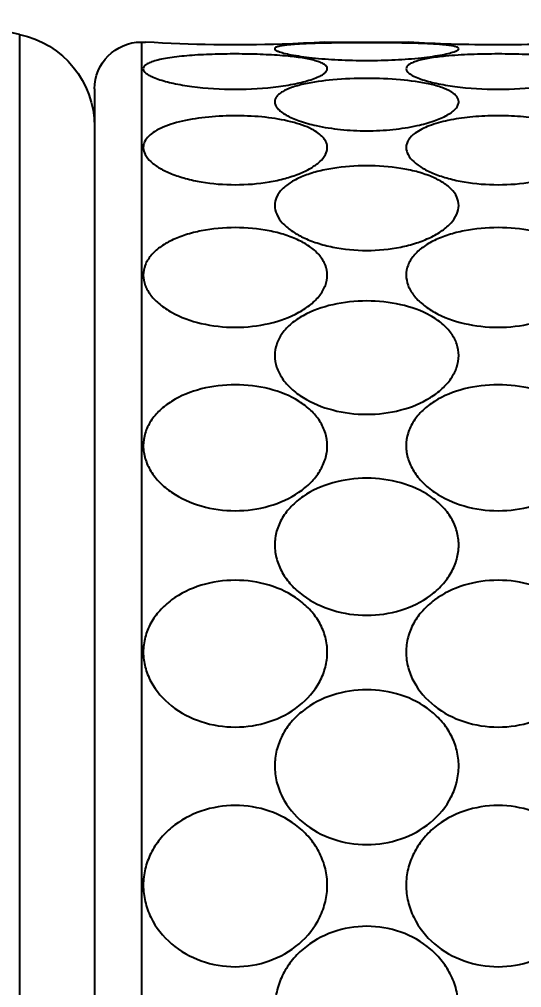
# Model space of a CAD drawing. Header units: inches. Extents: x 50354 to 53215, y -7830 to -6529.
# Drawn here: x 50583.8552 to 50584.0658, y -6789.2466 to -6788.8405 of the extents above; entities that cross this region are included whole.
import ezdxf

# ---------------------------------------------------------------- set-up
doc = ezdxf.new("R2010")
doc.units = ezdxf.units.IN
doc.header["$MEASUREMENT"] = 0
doc.header["$PDMODE"] = 2
doc.layers.add('FUNITURE', color=7, linetype='Continuous', lineweight=15, true_color=0x7d7673)
doc.layers.add('XR_ID 1F_FUR$0$A-SANI-FIX', color=134, linetype='Continuous')
doc.styles.get("Standard").update_dxf_attribs({"font": 'ARLRDBD.TTF', "height": 3})
doc.dimstyles.get("Standard").update_dxf_attribs({"dimtxt": 3, "dimasz": 4, "dimexe": 0, "dimexo": 0, "dimgap": 0, "dimtad": 0, "dimdec": 1, "dimzin": 3, "dimdsep": 46, "dimlunit": 4, "dimtxsty": 'Standard', "dimblk": 'OBLIQUE', "dimcen": 0, "dimclrd": 69, "dimclre": 251, "dimclrt": 7, "dimadec": 0, "dimazin": 0, "dimtfac": 0.65, "dimtdec": 1, "dimtofl": 0, "dimtmove": 0, "dimatfit": 3, "dimldrblk": 'OPEN30', "dimfxl": 1, "dimfrac": 1, "dimtolj": 1, "dimtzin": 0, "dimlwd": 15, "dimlwe": 5, "dimarcsym": 1})

# ---------------------------------------------------------------- blocks, each defined once
blk = doc.blocks.new('XR_ID 1F_FUR$0$XR_1F FURN$0$A$C698E198A')
at = {"linetype": 'Continuous'}
for p, q in [((-13.081, -11.58), (13.081, -11.58)), ((-12.5, -12.38), (12.5, -12.38)), ((-13, -12.88), (-13, -12.9)), ((-13, -12.88), (13, -12.88)), ((-13, -12.9), (-12.998, -12.925)), ((-12.998, -14.835), (-13, -14.86)), ((-13, -14.86), (-13, -15.7)), ((-13, -15.7), (-12.998, -15.725))]:
    blk.add_line(p, q, dxfattribs=at)
for centre, radius, start, end in [((-17, -12.38), 4, 11.537, 90), ((-12.101, -11.38), 1, 191.537, 270), ((-12.5, -12.88), 0.5, 90, 180), ((-28.295, -13.88), 15.326, 358.1391, 3.573), ((-28.314, -13.879), 15.345, 356.4273, 358.1365), ((-28.325, -16.682), 15.357, 1.8698, 3.572), ((-28.273, -16.68), 15.304, 358.1361, 1.8696)]:
    blk.add_arc(centre, radius, start, end, dxfattribs=at)
for points, knots in [([(-12.849, -14.442), (-12.857, -14.364), (-12.867, -14.202), (-12.874, -13.953), (-12.872, -13.7), (-12.864, -13.494), (-12.852, -13.338), (-12.84, -13.233), (-12.827, -13.14), (-12.81, -13.059), (-12.791, -12.993), (-12.773, -12.949), (-12.756, -12.923), (-12.74, -12.907), (-12.725, -12.9), (-12.716, -12.9)], [0, 0, 0, 0, 0.147952, 0.308423, 0.471665, 0.628076, 0.700647, 0.76776, 0.828146, 0.880582, 0.924017, 0.957779, 0.971091, 0.982247, 1, 1, 1, 1]), ([(-12.716, -12.9), (-12.706, -12.9), (-12.683, -12.911), (-12.656, -12.944), (-12.628, -12.994), (-12.613, -13.035), (-12.605, -13.057)], [0, 0, 0, 0, 0.147642, 0.355049, 0.63916, 1, 1, 1, 1]), ([(-12.06, -14.715), (-12.078, -14.684), (-12.109, -14.616), (-12.159, -14.457), (-12.2, -14.228), (-12.219, -13.935), (-12.21, -13.638), (-12.178, -13.399), (-12.136, -13.227), (-12.098, -13.117), (-12.053, -13.026), (-12.001, -12.957), (-11.942, -12.911), (-11.897, -12.9), (-11.876, -12.9)], [0, 0, 0, 0, 0.053816, 0.115068, 0.254941, 0.408618, 0.564431, 0.710749, 0.776751, 0.836141, 0.887858, 0.931468, 0.967851, 1, 1, 1, 1]), ([(-11.876, -12.9), (-11.85, -12.9), (-11.792, -12.918), (-11.718, -12.983), (-11.65, -13.08), (-11.591, -13.206), (-11.543, -13.354), (-11.494, -13.58), (-11.471, -13.88), (-11.494, -14.18), (-11.543, -14.406), (-11.591, -14.554), (-11.65, -14.68), (-11.718, -14.777), (-11.792, -14.842), (-11.85, -14.86), (-11.876, -14.86)], [0, 0, 0, 0, 0.034965, 0.077478, 0.129946, 0.191999, 0.262052, 0.338123, 0.499998, 0.661873, 0.737945, 0.808, 0.870054, 0.922523, 0.965035, 1, 1, 1, 1]), ([(-10.517, -14.86), (-10.553, -14.86), (-10.629, -14.845), (-10.731, -14.781), (-10.819, -14.682), (-10.893, -14.556), (-10.95, -14.406), (-11.007, -14.181), (-11.033, -13.88), (-11.007, -13.579), (-10.95, -13.354), (-10.893, -13.204), (-10.819, -13.078), (-10.731, -12.979), (-10.629, -12.915), (-10.553, -12.9), (-10.517, -12.9)], [0, 0, 0, 0, 0.045372, 0.093928, 0.148271, 0.20922, 0.276239, 0.348114, 0.500002, 0.65189, 0.723764, 0.790783, 0.851731, 0.906073, 0.954628, 1, 1, 1, 1]), ([(-10.517, -12.9), (-10.48, -12.9), (-10.402, -12.916), (-10.295, -12.979), (-10.199, -13.077), (-10.084, -13.252), (-9.987, -13.523), (-9.948, -13.879), (-9.987, -14.236), (-10.083, -14.508), (-10.198, -14.683), (-10.295, -14.781), (-10.402, -14.844), (-10.48, -14.86), (-10.517, -14.86)], [0, 0, 0, 0, 0.045325, 0.094979, 0.15068, 0.212543, 0.350671, 0.499755, 0.648875, 0.787118, 0.849076, 0.904873, 0.954631, 1, 1, 1, 1]), ([(-8.699, -14.86), (-8.744, -14.86), (-8.838, -14.846), (-8.967, -14.783), (-9.082, -14.685), (-9.213, -14.512), (-9.321, -14.238), (-9.363, -13.88), (-9.321, -13.522), (-9.213, -13.248), (-9.082, -13.075), (-8.967, -12.977), (-8.838, -12.914), (-8.744, -12.9), (-8.699, -12.9)], [0, 0, 0, 0, 0.053016, 0.107462, 0.164933, 0.226177, 0.358763, 0.499998, 0.641234, 0.773822, 0.835067, 0.892538, 0.946984, 1, 1, 1, 1]), ([(-8.699, -12.9), (-8.652, -12.9), (-8.557, -12.915), (-8.423, -12.977), (-8.302, -13.074), (-8.16, -13.247), (-8.039, -13.519), (-7.991, -13.88), (-8.039, -14.241), (-8.16, -14.513), (-8.302, -14.686), (-8.423, -14.783), (-8.557, -14.845), (-8.652, -14.86), (-8.699, -14.86)], [0, 0, 0, 0, 0.05273, 0.107892, 0.166442, 0.228535, 0.360979, 0.499998, 0.639018, 0.771464, 0.833558, 0.892108, 0.947271, 1, 1, 1, 1]), ([(-6.5, -14.86), (-6.553, -14.86), (-6.661, -14.846), (-6.812, -14.785), (-6.947, -14.687), (-7.101, -14.516), (-7.232, -14.243), (-7.283, -13.88), (-7.232, -13.517), (-7.101, -13.244), (-6.947, -13.073), (-6.812, -12.975), (-6.661, -12.914), (-6.553, -12.9), (-6.5, -12.9)], [0, 0, 0, 0, 0.05807, 0.116648, 0.176553, 0.238282, 0.366741, 0.499998, 0.633256, 0.761717, 0.823447, 0.883352, 0.94193, 1, 1, 1, 1]), ([(-6.5, -12.9), (-6.446, -12.9), (-6.338, -12.914), (-6.129, -12.997), (-5.906, -13.193), (-5.74, -13.515), (-5.683, -13.88), (-5.74, -14.245), (-5.906, -14.567), (-6.129, -14.763), (-6.338, -14.846), (-6.446, -14.86), (-6.5, -14.86)], [0, 0, 0, 0, 0.057826, 0.116908, 0.239465, 0.368128, 0.499999, 0.631869, 0.760534, 0.883092, 0.942174, 1, 1, 1, 1]), ([(-4.017, -14.86), (-4.076, -14.86), (-4.193, -14.846), (-4.36, -14.785), (-4.509, -14.688), (-4.68, -14.519), (-4.827, -14.247), (-4.886, -13.88), (-4.827, -13.513), (-4.68, -13.241), (-4.509, -13.072), (-4.36, -12.975), (-4.193, -12.914), (-4.076, -12.9), (-4.017, -12.9)], [0, 0, 0, 0, 0.06109, 0.122284, 0.183848, 0.246049, 0.372017, 0.500002, 0.627987, 0.753954, 0.816155, 0.877717, 0.93891, 1, 1, 1, 1]), ([(-4.017, -12.9), (-3.959, -12.9), (-3.84, -12.914), (-3.615, -12.995), (-3.373, -13.188), (-3.191, -13.512), (-3.128, -13.88), (-3.191, -14.248), (-3.373, -14.572), (-3.615, -14.765), (-3.84, -14.846), (-3.959, -14.86), (-4.017, -14.86)], [0, 0, 0, 0, 0.060936, 0.122432, 0.246563, 0.37277, 0.500002, 0.627234, 0.753441, 0.87757, 0.939065, 1, 1, 1, 1]), ([(-12.605, -13.057), (-12.587, -13.11), (-12.556, -13.23), (-12.51, -13.504), (-12.489, -13.88), (-12.51, -14.256), (-12.556, -14.53), (-12.587, -14.65), (-12.605, -14.703)], [0, 0, 0, 0, 0.100368, 0.222072, 0.499986, 0.777907, 0.899621, 1, 1, 1, 1]), ([(-12.968, -14.429), (-12.966, -14.411), (-12.962, -14.379), (-12.954, -14.342), (-12.947, -14.32), (-12.941, -14.308), (-12.934, -14.3), (-12.929, -14.3)], [0, 0, 0, 0, 0.401909, 0.701539, 0.811757, 0.896092, 1, 1, 1, 1]), ([(-12.929, -14.3), (-12.923, -14.3), (-12.911, -14.313), (-12.905, -14.327), (-12.901, -14.336)], [0, 0, 0, 0, 0.347255, 1, 1, 1, 1]), ([(-12.901, -14.336), (-12.894, -14.355), (-12.88, -14.401), (-12.863, -14.482), (-12.846, -14.584), (-12.826, -14.75), (-12.808, -14.984), (-12.801, -15.28), (-12.808, -15.576), (-12.826, -15.81), (-12.846, -15.976), (-12.863, -16.078), (-12.88, -16.159), (-12.894, -16.205), (-12.901, -16.224)], [0, 0, 0, 0, 0.031746, 0.075753, 0.130448, 0.194012, 0.34024, 0.500003, 0.659766, 0.805992, 0.869554, 0.924248, 0.968254, 1, 1, 1, 1]), ([(-12.55, -14.606), (-12.541, -14.563), (-12.52, -14.486), (-12.483, -14.399), (-12.448, -14.347), (-12.422, -14.321), (-12.394, -14.304), (-12.373, -14.3), (-12.364, -14.3)], [0, 0, 0, 0, 0.349245, 0.630114, 0.743606, 0.840326, 0.923707, 1, 1, 1, 1]), ([(-12.364, -14.3), (-12.352, -14.3), (-12.325, -14.307), (-12.288, -14.332), (-12.253, -14.371), (-12.205, -14.447), (-12.153, -14.571), (-12.123, -14.681), (-12.11, -14.742)], [0, 0, 0, 0, 0.068375, 0.148578, 0.246055, 0.362615, 0.650483, 1, 1, 1, 1]), ([(-11.258, -16.26), (-11.289, -16.26), (-11.355, -16.244), (-11.441, -16.179), (-11.514, -16.081), (-11.575, -15.954), (-11.623, -15.806), (-11.67, -15.58), (-11.691, -15.28), (-11.67, -14.98), (-11.623, -14.754), (-11.575, -14.606), (-11.514, -14.479), (-11.441, -14.381), (-11.355, -14.316), (-11.289, -14.3), (-11.258, -14.3)], [0, 0, 0, 0, 0.040443, 0.085413, 0.13809, 0.199102, 0.267542, 0.341798, 0.500002, 0.658205, 0.73246, 0.800899, 0.86191, 0.914587, 0.959557, 1, 1, 1, 1]), ([(-11.258, -14.3), (-11.227, -14.3), (-11.158, -14.317), (-11.067, -14.381), (-10.984, -14.479), (-10.913, -14.605), (-10.855, -14.754), (-10.797, -14.979), (-10.768, -15.28), (-10.797, -15.581), (-10.855, -15.806), (-10.913, -15.955), (-10.984, -16.081), (-11.067, -16.179), (-11.158, -16.243), (-11.227, -16.26), (-11.258, -16.26)], [0, 0, 0, 0, 0.040538, 0.086791, 0.140875, 0.202752, 0.271258, 0.3448, 0.500002, 0.655203, 0.728744, 0.797249, 0.859124, 0.913209, 0.959461, 1, 1, 1, 1]), ([(-9.661, -16.26), (-9.702, -16.26), (-9.787, -16.245), (-9.903, -16.182), (-10.005, -16.084), (-10.123, -15.909), (-10.217, -15.636), (-10.254, -15.28), (-10.217, -14.924), (-10.123, -14.651), (-10.005, -14.476), (-9.903, -14.378), (-9.787, -14.315), (-9.702, -14.3), (-9.661, -14.3)], [0, 0, 0, 0, 0.049573, 0.101307, 0.157294, 0.218355, 0.353731, 0.500001, 0.646272, 0.781646, 0.842706, 0.898693, 0.950427, 1, 1, 1, 1]), ([(-9.661, -14.3), (-9.619, -14.3), (-9.532, -14.315), (-9.411, -14.378), (-9.301, -14.476), (-9.172, -14.649), (-9.063, -14.921), (-9.019, -15.28), (-9.063, -15.639), (-9.172, -15.911), (-9.301, -16.084), (-9.411, -16.182), (-9.532, -16.245), (-9.619, -16.26), (-9.661, -16.26)], [0, 0, 0, 0, 0.049365, 0.101995, 0.159209, 0.221173, 0.356257, 0.500001, 0.643746, 0.778828, 0.840791, 0.898004, 0.950635, 1, 1, 1, 1]), ([(-7.641, -16.26), (-7.691, -16.26), (-7.792, -16.246), (-7.933, -16.184), (-8.059, -16.086), (-8.202, -15.914), (-8.322, -15.641), (-8.369, -15.28), (-8.322, -14.919), (-8.202, -14.646), (-8.059, -14.474), (-7.933, -14.376), (-7.792, -14.314), (-7.691, -14.3), (-7.641, -14.3)], [0, 0, 0, 0, 0.055824, 0.112542, 0.171326, 0.232805, 0.363103, 0.500001, 0.6369, 0.767196, 0.828674, 0.887458, 0.944176, 1, 1, 1, 1]), ([(-7.641, -14.3), (-7.591, -14.3), (-7.489, -14.315), (-7.344, -14.376), (-7.212, -14.473), (-7.059, -14.645), (-6.928, -14.917), (-6.875, -15.28), (-6.928, -15.643), (-7.059, -15.915), (-7.212, -16.087), (-7.344, -16.184), (-7.489, -16.245), (-7.591, -16.26), (-7.641, -16.26)], [0, 0, 0, 0, 0.055502, 0.11278, 0.172484, 0.234728, 0.364992, 0.500001, 0.63501, 0.765272, 0.827515, 0.887219, 0.944497, 1, 1, 1, 1]), ([(-5.288, -16.26), (-5.344, -16.26), (-5.457, -16.246), (-5.616, -16.185), (-5.76, -16.088), (-5.923, -15.918), (-6.063, -15.645), (-6.118, -15.28), (-6.063, -14.915), (-5.923, -14.642), (-5.76, -14.472), (-5.616, -14.375), (-5.457, -14.314), (-5.344, -14.3), (-5.288, -14.3)], [0, 0, 0, 0, 0.059816, 0.11987, 0.180701, 0.242673, 0.369706, 0.500001, 0.630296, 0.757328, 0.819299, 0.880129, 0.940184, 1, 1, 1, 1]), ([(-5.288, -14.3), (-5.231, -14.3), (-5.117, -14.314), (-4.899, -14.396), (-4.665, -14.59), (-4.49, -14.913), (-4.43, -15.28), (-4.49, -15.647), (-4.665, -15.97), (-4.899, -16.164), (-5.117, -16.246), (-5.231, -16.26), (-5.288, -16.26)], [0, 0, 0, 0, 0.059605, 0.120053, 0.243502, 0.370771, 0.500001, 0.629231, 0.756498, 0.879946, 0.940395, 1, 1, 1, 1]), ([(-2.703, -16.26), (-2.763, -16.26), (-2.884, -16.246), (-3.055, -16.185), (-3.21, -16.089), (-3.385, -15.92), (-3.538, -15.648), (-3.6, -15.28), (-3.538, -14.912), (-3.385, -14.64), (-3.21, -14.471), (-3.055, -14.375), (-2.884, -14.314), (-2.763, -14.3), (-2.703, -14.3)], [0, 0, 0, 0, 0.061998, 0.123968, 0.186064, 0.248436, 0.373682, 0.500001, 0.62632, 0.751564, 0.813936, 0.876031, 0.938002, 1, 1, 1, 1]), ([(-12.987, -14.781), (-12.985, -14.715), (-12.981, -14.598), (-12.974, -14.481), (-12.968, -14.429)], [0, 0, 0, 0, 0.560169, 1, 1, 1, 1]), ([(-12.716, -14.86), (-12.724, -14.86), (-12.742, -14.853), (-12.763, -14.828), (-12.782, -14.792), (-12.799, -14.742), (-12.814, -14.681), (-12.834, -14.58), (-12.843, -14.499), (-12.849, -14.442)], [0, 0, 0, 0, 0.051938, 0.118849, 0.208602, 0.323036, 0.461504, 0.622134, 1, 1, 1, 1]), ([(-12.551, -15.954), (-12.574, -15.851), (-12.604, -15.626), (-12.618, -15.28), (-12.604, -14.934), (-12.574, -14.709), (-12.55, -14.606)], [0, 0, 0, 0, 0.23461, 0.500045, 0.765459, 1, 1, 1, 1]), ([(-12.605, -14.703), (-12.613, -14.725), (-12.628, -14.766), (-12.656, -14.816), (-12.683, -14.849), (-12.706, -14.86), (-12.716, -14.86)], [0, 0, 0, 0, 0.360851, 0.644967, 0.852372, 1, 1, 1, 1]), ([(-12.11, -14.742), (-12.091, -14.827), (-12.064, -15.006), (-12.05, -15.28), (-12.064, -15.554), (-12.091, -15.733), (-12.11, -15.818)], [0, 0, 0, 0, 0.241927, 0.499987, 0.758053, 1, 1, 1, 1]), ([(-11.876, -14.86), (-11.893, -14.86), (-11.929, -14.853), (-11.978, -14.823), (-12.023, -14.775), (-12.048, -14.737), (-12.06, -14.715)], [0, 0, 0, 0, 0.208603, 0.43564, 0.69689, 1, 1, 1, 1]), ([(-12.987, -15.778), (-12.991, -15.612), (-12.993, -15.279), (-12.991, -14.947), (-12.987, -14.781)], [0, 0, 0, 0, 0.500087, 1, 1, 1, 1]), ([(-12.968, -16.131), (-12.974, -16.079), (-12.981, -15.962), (-12.985, -15.844), (-12.987, -15.778)], [0, 0, 0, 0, 0.43969, 1, 1, 1, 1]), ([(-12.849, -16.119), (-12.844, -16.062), (-12.834, -15.981), (-12.815, -15.879), (-12.799, -15.818), (-12.782, -15.769), (-12.763, -15.732), (-12.742, -15.707), (-12.724, -15.7), (-12.716, -15.7)], [0, 0, 0, 0, 0.377864, 0.538515, 0.677008, 0.791463, 0.881221, 0.94811, 1, 1, 1, 1]), ([(-12.716, -15.7), (-12.706, -15.7), (-12.683, -15.711), (-12.656, -15.744), (-12.628, -15.794), (-12.613, -15.835), (-12.605, -15.857)], [0, 0, 0, 0, 0.147642, 0.355049, 0.63916, 1, 1, 1, 1]), ([(-12.029, -15.796), (-12.009, -15.769), (-11.975, -15.732), (-11.918, -15.705), (-11.89, -15.7), (-11.876, -15.7)], [0, 0, 0, 0, 0.546591, 0.779569, 1, 1, 1, 1]), ([(-11.876, -15.7), (-11.85, -15.7), (-11.792, -15.718), (-11.718, -15.783), (-11.65, -15.88), (-11.591, -16.006), (-11.543, -16.154), (-11.494, -16.38), (-11.471, -16.68), (-11.494, -16.98), (-11.543, -17.206), (-11.591, -17.354), (-11.65, -17.48), (-11.718, -17.577), (-11.792, -17.642), (-11.85, -17.66), (-11.876, -17.66)], [0, 0, 0, 0, 0.034965, 0.077478, 0.129946, 0.191999, 0.262052, 0.338123, 0.499998, 0.661873, 0.737945, 0.808, 0.870054, 0.922523, 0.965035, 1, 1, 1, 1]), ([(-10.517, -17.66), (-10.553, -17.66), (-10.629, -17.645), (-10.731, -17.581), (-10.819, -17.482), (-10.893, -17.356), (-10.95, -17.206), (-11.007, -16.981), (-11.033, -16.68), (-11.007, -16.379), (-10.95, -16.154), (-10.893, -16.004), (-10.819, -15.878), (-10.731, -15.779), (-10.629, -15.715), (-10.553, -15.7), (-10.517, -15.7)], [0, 0, 0, 0, 0.045372, 0.093928, 0.148271, 0.20922, 0.276239, 0.348114, 0.500002, 0.65189, 0.723764, 0.790783, 0.851731, 0.906073, 0.954628, 1, 1, 1, 1]), ([(-10.517, -15.7), (-10.48, -15.7), (-10.402, -15.716), (-10.295, -15.779), (-10.199, -15.877), (-10.084, -16.052), (-9.987, -16.323), (-9.948, -16.679), (-9.987, -17.036), (-10.083, -17.308), (-10.198, -17.483), (-10.295, -17.581), (-10.402, -17.644), (-10.48, -17.66), (-10.517, -17.66)], [0, 0, 0, 0, 0.045325, 0.094979, 0.15068, 0.212543, 0.350671, 0.499755, 0.648875, 0.787118, 0.849076, 0.904873, 0.954631, 1, 1, 1, 1]), ([(-8.699, -17.66), (-8.744, -17.66), (-8.838, -17.646), (-8.967, -17.583), (-9.082, -17.485), (-9.213, -17.312), (-9.321, -17.038), (-9.363, -16.68), (-9.321, -16.322), (-9.213, -16.048), (-9.082, -15.875), (-8.967, -15.777), (-8.838, -15.714), (-8.744, -15.7), (-8.699, -15.7)], [0, 0, 0, 0, 0.053016, 0.107462, 0.164933, 0.226177, 0.358763, 0.499998, 0.641234, 0.773822, 0.835067, 0.892538, 0.946984, 1, 1, 1, 1]), ([(-8.699, -15.7), (-8.652, -15.7), (-8.557, -15.715), (-8.423, -15.777), (-8.302, -15.874), (-8.16, -16.047), (-8.039, -16.319), (-7.991, -16.68), (-8.039, -17.041), (-8.16, -17.313), (-8.302, -17.486), (-8.423, -17.583), (-8.557, -17.645), (-8.652, -17.66), (-8.699, -17.66)], [0, 0, 0, 0, 0.05273, 0.107892, 0.166442, 0.228535, 0.360979, 0.499998, 0.639018, 0.771464, 0.833558, 0.892108, 0.947271, 1, 1, 1, 1]), ([(-6.5, -17.66), (-6.553, -17.66), (-6.661, -17.646), (-6.812, -17.585), (-6.947, -17.487), (-7.101, -17.316), (-7.232, -17.043), (-7.283, -16.68), (-7.232, -16.317), (-7.101, -16.044), (-6.947, -15.873), (-6.812, -15.775), (-6.661, -15.714), (-6.553, -15.7), (-6.5, -15.7)], [0, 0, 0, 0, 0.05807, 0.116648, 0.176553, 0.238282, 0.366741, 0.499998, 0.633256, 0.761717, 0.823447, 0.883352, 0.94193, 1, 1, 1, 1]), ([(-6.5, -15.7), (-6.446, -15.7), (-6.338, -15.714), (-6.129, -15.797), (-5.906, -15.993), (-5.74, -16.315), (-5.683, -16.68), (-5.74, -17.045), (-5.906, -17.367), (-6.129, -17.563), (-6.338, -17.646), (-6.446, -17.66), (-6.5, -17.66)], [0, 0, 0, 0, 0.057826, 0.116908, 0.239465, 0.368128, 0.499999, 0.631869, 0.760534, 0.883092, 0.942174, 1, 1, 1, 1]), ([(-4.017, -17.66), (-4.076, -17.66), (-4.193, -17.646), (-4.36, -17.585), (-4.509, -17.488), (-4.68, -17.319), (-4.827, -17.047), (-4.886, -16.68), (-4.827, -16.313), (-4.68, -16.041), (-4.509, -15.872), (-4.36, -15.775), (-4.193, -15.714), (-4.076, -15.7), (-4.017, -15.7)], [0, 0, 0, 0, 0.06109, 0.122284, 0.183848, 0.246049, 0.372017, 0.500002, 0.627987, 0.753954, 0.816155, 0.877717, 0.93891, 1, 1, 1, 1]), ([(-4.017, -15.7), (-3.959, -15.7), (-3.84, -15.714), (-3.615, -15.795), (-3.373, -15.988), (-3.191, -16.312), (-3.128, -16.68), (-3.191, -17.048), (-3.373, -17.372), (-3.615, -17.565), (-3.84, -17.646), (-3.959, -17.66), (-4.017, -17.66)], [0, 0, 0, 0, 0.060936, 0.122432, 0.246563, 0.37277, 0.500002, 0.627234, 0.753441, 0.87757, 0.939065, 1, 1, 1, 1]), ([(-12.605, -15.857), (-12.587, -15.91), (-12.556, -16.03), (-12.51, -16.304), (-12.489, -16.68), (-12.51, -17.056), (-12.556, -17.33), (-12.587, -17.45), (-12.605, -17.503)], [0, 0, 0, 0, 0.100368, 0.222072, 0.499986, 0.777907, 0.899621, 1, 1, 1, 1]), ([(-12.11, -15.818), (-12.123, -15.879), (-12.153, -15.989), (-12.205, -16.113), (-12.253, -16.189), (-12.288, -16.228), (-12.325, -16.253), (-12.352, -16.26), (-12.364, -16.26)], [0, 0, 0, 0, 0.349516, 0.637392, 0.753955, 0.851433, 0.931632, 1, 1, 1, 1]), ([(-12.06, -17.515), (-12.09, -17.461), (-12.139, -17.334), (-12.185, -17.123), (-12.211, -16.884), (-12.218, -16.633), (-12.204, -16.384), (-12.17, -16.154), (-12.117, -15.956), (-12.062, -15.841), (-12.029, -15.796)], [0, 0, 0, 0, 0.10395, 0.228487, 0.366625, 0.510839, 0.653655, 0.787569, 0.905128, 1, 1, 1, 1]), ([(-12.364, -16.26), (-12.373, -16.26), (-12.394, -16.256), (-12.422, -16.239), (-12.448, -16.213), (-12.483, -16.161), (-12.52, -16.074), (-12.541, -15.997), (-12.551, -15.954)], [0, 0, 0, 0, 0.076266, 0.159626, 0.256338, 0.369832, 0.650724, 1, 1, 1, 1]), ([(-12.929, -16.26), (-12.934, -16.26), (-12.941, -16.252), (-12.947, -16.24), (-12.954, -16.218), (-12.961, -16.181), (-12.966, -16.149), (-12.968, -16.131)], [0, 0, 0, 0, 0.10394, 0.188277, 0.298492, 0.598106, 1, 1, 1, 1]), ([(-12.849, -17.242), (-12.858, -17.152), (-12.869, -16.965), (-12.875, -16.681), (-12.869, -16.396), (-12.858, -16.209), (-12.849, -16.119)], [0, 0, 0, 0, 0.239734, 0.499899, 0.760114, 1, 1, 1, 1]), ([(-12.901, -16.224), (-12.905, -16.233), (-12.911, -16.247), (-12.923, -16.26), (-12.929, -16.26)], [0, 0, 0, 0, 0.65274, 1, 1, 1, 1])]:
    blk.add_open_spline(points, degree=3, knots=knots, dxfattribs=at)
blk = doc.blocks.new('_Oblique')
at = {"color": 0, "linetype": 'ByBlock', "lineweight": -2}
blk.add_line((-0.5, -0.5), (0.5, 0.5), dxfattribs=at)
blk = doc.blocks.new('*D167')
at = {"layer": 'Defpoints', "color": 0, "ltscale": 20, "transparency": 16777216}
for p in [(50583.39931, -6784.01013), (50587.13946, -6801.80013), (50600.31694, -6801.80013)]:
    blk.add_point(p, dxfattribs=at)
at = {"layer": 'FUNITURE', "color": 251, "lineweight": 5, "ltscale": 20, "transparency": 16777216}
for p, q in [((50583.39931, -6784.01013), (50600.31694, -6784.01013)), ((50587.13946, -6801.80013), (50600.31694, -6801.80013))]:
    blk.add_line(p, q, dxfattribs=at)
at = {"layer": 'FUNITURE', "color": 69, "lineweight": 15, "ltscale": 20, "transparency": 16777216}
for p, q in [((50600.31694, -6784.01013), (50600.31694, -6788.52988)), ((50600.31694, -6801.80013), (50600.31694, -6797.28038))]:
    blk.add_line(p, q, dxfattribs=at)
at = {"layer": 'FUNITURE', "color": 69, "lineweight": 15, "ltscale": 20, "transparency": 16777216, "xscale": 4, "yscale": 4, "zscale": 4}
for p, rotation in [((50600.31694, -6784.01013), 90), ((50600.31694, -6801.80013), 270)]:
    blk.add_blockref('_Oblique', p, dxfattribs=dict(at, rotation=rotation))
at = {"layer": 'FUNITURE', "color": 7, "ltscale": 20, "transparency": 16777216, "insert": (50600.31694, -6792.90513), "char_height": 3, "attachment_point": 5, "rotation": 90}
blk.add_mtext('\\A1;1\'-6"', dxfattribs=at)
blk = doc.blocks.new('_Open30')
at = {"color": 0, "linetype": 'ByBlock', "lineweight": -2}
for p, q in [((-1, 0.26795), (0, 0)), ((0, 0), (-1, -0.26795)), ((0, 0), (-1, 0))]:
    blk.add_line(p, q, dxfattribs=at)

msp = doc.modelspace()

# ---------------------------------------------------------------- block references
at = {"layer": 'XR_ID 1F_FUR$0$A-SANI-FIX', "lineweight": 30, "xscale": -0.0393700787, "yscale": 0.0393700787, "zscale": 0.0393700787, "rotation": 90}
msp.add_blockref('XR_ID 1F_FUR$0$XR_1F FURN$0$A$C698E198A', (50583.39931, -6789.36182), dxfattribs=at)

# ---------------------------------------------------------------- dimensions: what is measured, and where the dimension line sits
at = {"layer": 'FUNITURE', "ltscale": 20}
dim = msp.add_linear_dim(base=(50600.31694, -6801.80013), p1=(50583.39931, -6784.01013), p2=(50587.13946, -6801.80013), angle=90, dimstyle='Standard', dxfattribs=at)
dim.commit()
dim.dimension.update_dxf_attribs({"geometry": '*D167', "text_midpoint": (50600.31694, -6792.90513)})

doc.saveas('drawing.dxf')
